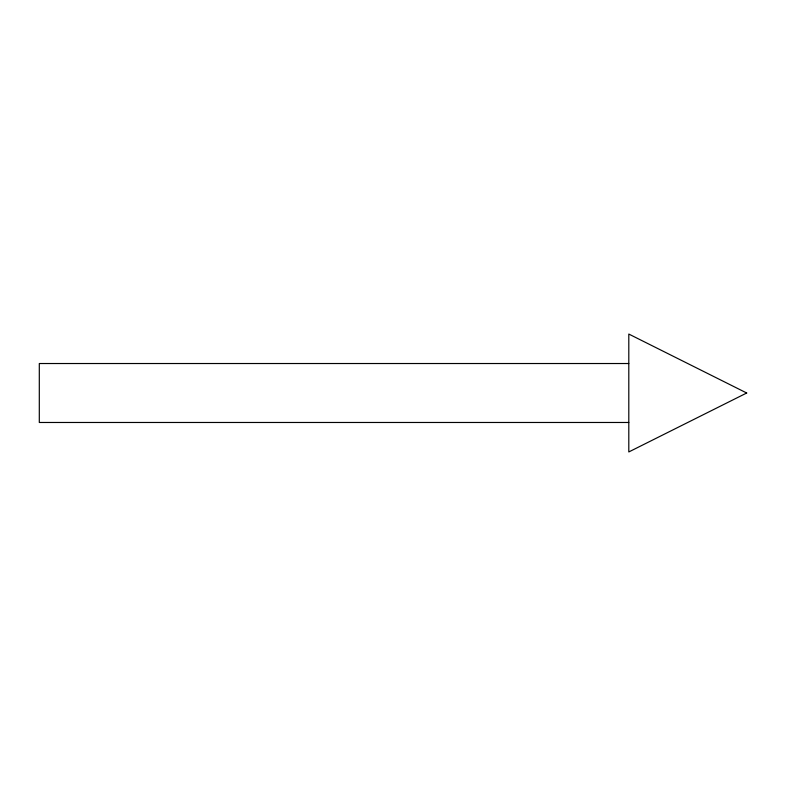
<?xml version="1.0" encoding="UTF-8"?>
<svg xmlns="http://www.w3.org/2000/svg" width="786" height="786" viewBox="0 0 786 786"><rect width="100%" height="100%" fill="white"/><g stroke="black" fill="none" stroke-linecap="round" stroke-linejoin="round"><path stroke-width="1.18" d="M628.8 363.525L39.3 363.525L39.3 422.475L628.8 422.475M746.7 393L628.8 451.95L628.8 334.05L746.7 393"/></g></svg>
